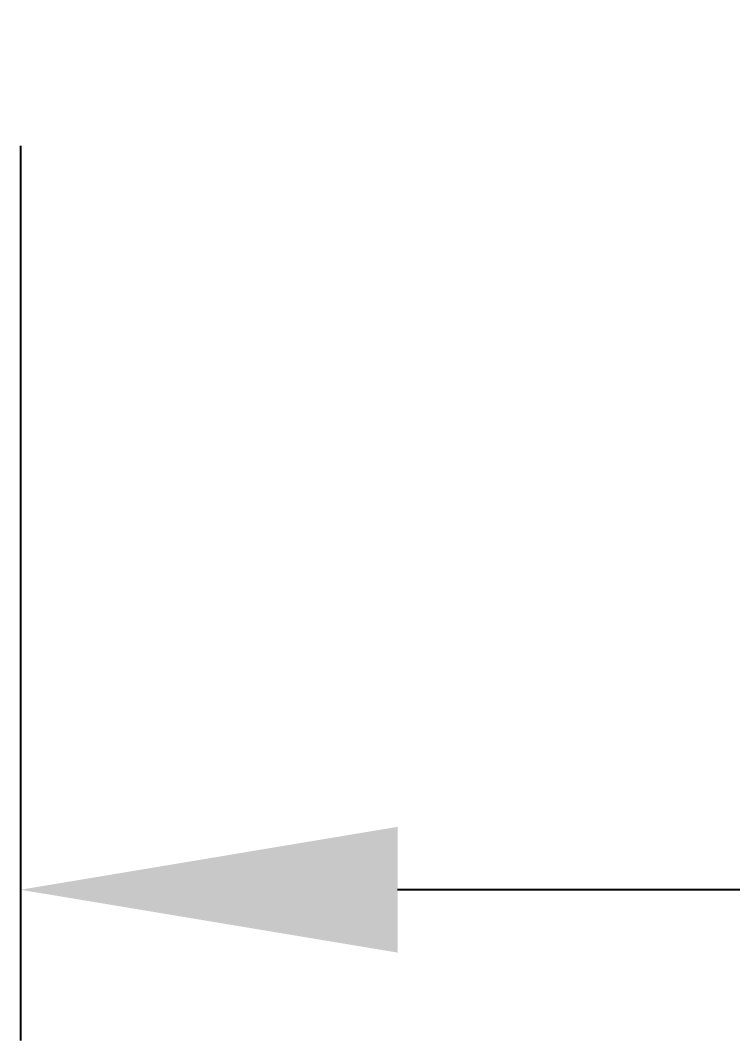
# Model space of a CAD drawing. Header units: millimetres. Extents: x 1113 to 4122, y 572 to 2689.
# Drawn here: x 2937.1 to 3031.5, y 1659.6 to 1794.9 of the extents above; entities that cross this region are included whole.
import ezdxf

# ---------------------------------------------------------------- set-up
doc = ezdxf.new("R2010")
doc.units = ezdxf.units.MM
doc.styles.add('GENISO', font='geniso.shx', dxfattribs={"oblique": 15})
doc.dimstyles.new('Copy of Scale 1B10', dxfattribs={"dimscale": 20, "dimtxt": 2.5, "dimasz": 2.5, "dimexe": 1, "dimexo": 1, "dimgap": 0.8, "dimtad": 1, "dimdec": 0, "dimlfac": 0.1, "dimzin": 0, "dimtxsty": 'GENISO', "dimcen": 2.5, "dimclrd": 1, "dimclre": 1, "dimclrt": 7, "dimadec": 0, "dimazin": 0, "dimtfac": 1, "dimtdec": 0, "dimtmove": 0, "dimatfit": 3, "dimfxl": 1, "dimtzin": 0, "dimlwd": -1, "dimlwe": -1, "dimarcsym": 0})

# ---------------------------------------------------------------- blocks, each defined once
blk = doc.blocks.new('*D13')
at = {"color": 1, "transparency": 16777216}
for p, q in [((2937.14, 1778.24), (2937.14, 1659.59)), ((3537.14, 1778.24), (3537.14, 1659.59)), ((3487.14, 1679.59), (2987.14, 1679.59))]:
    blk.add_line(p, q, dxfattribs=at)
for points in [[(2987.14, 1687.93), (2987.14, 1671.26), (2937.14, 1679.59)], [(3487.14, 1687.93), (3487.14, 1671.26), (3537.14, 1679.59)]]:
    blk.add_solid(points, dxfattribs=at)
at = {"layer": 'Defpoints', "color": 0, "transparency": 16777216}
for p in [(2937.14, 1798.24), (3537.14, 1798.24), (2937.14, 1679.59)]:
    blk.add_point(p, dxfattribs=at)
at = {"color": 7, "transparency": 16777216, "insert": (3237.14, 1720.59), "char_height": 50, "attachment_point": 5, "style": 'GENISO'}
blk.add_mtext('M60', dxfattribs=at)

msp = doc.modelspace()

# ---------------------------------------------------------------- dimensions: what is measured, and where the dimension line sits
dim = msp.add_linear_dim(base=(2937.14, 1679.59), p1=(3537.14, 1798.24), p2=(2937.14, 1798.24), text='M60', dimstyle='Copy of Scale 1B10')
dim.commit()
dim.dimension.update_dxf_attribs({"geometry": '*D13', "text_midpoint": (3237.14, 1720.59)})

doc.saveas('drawing.dxf')
